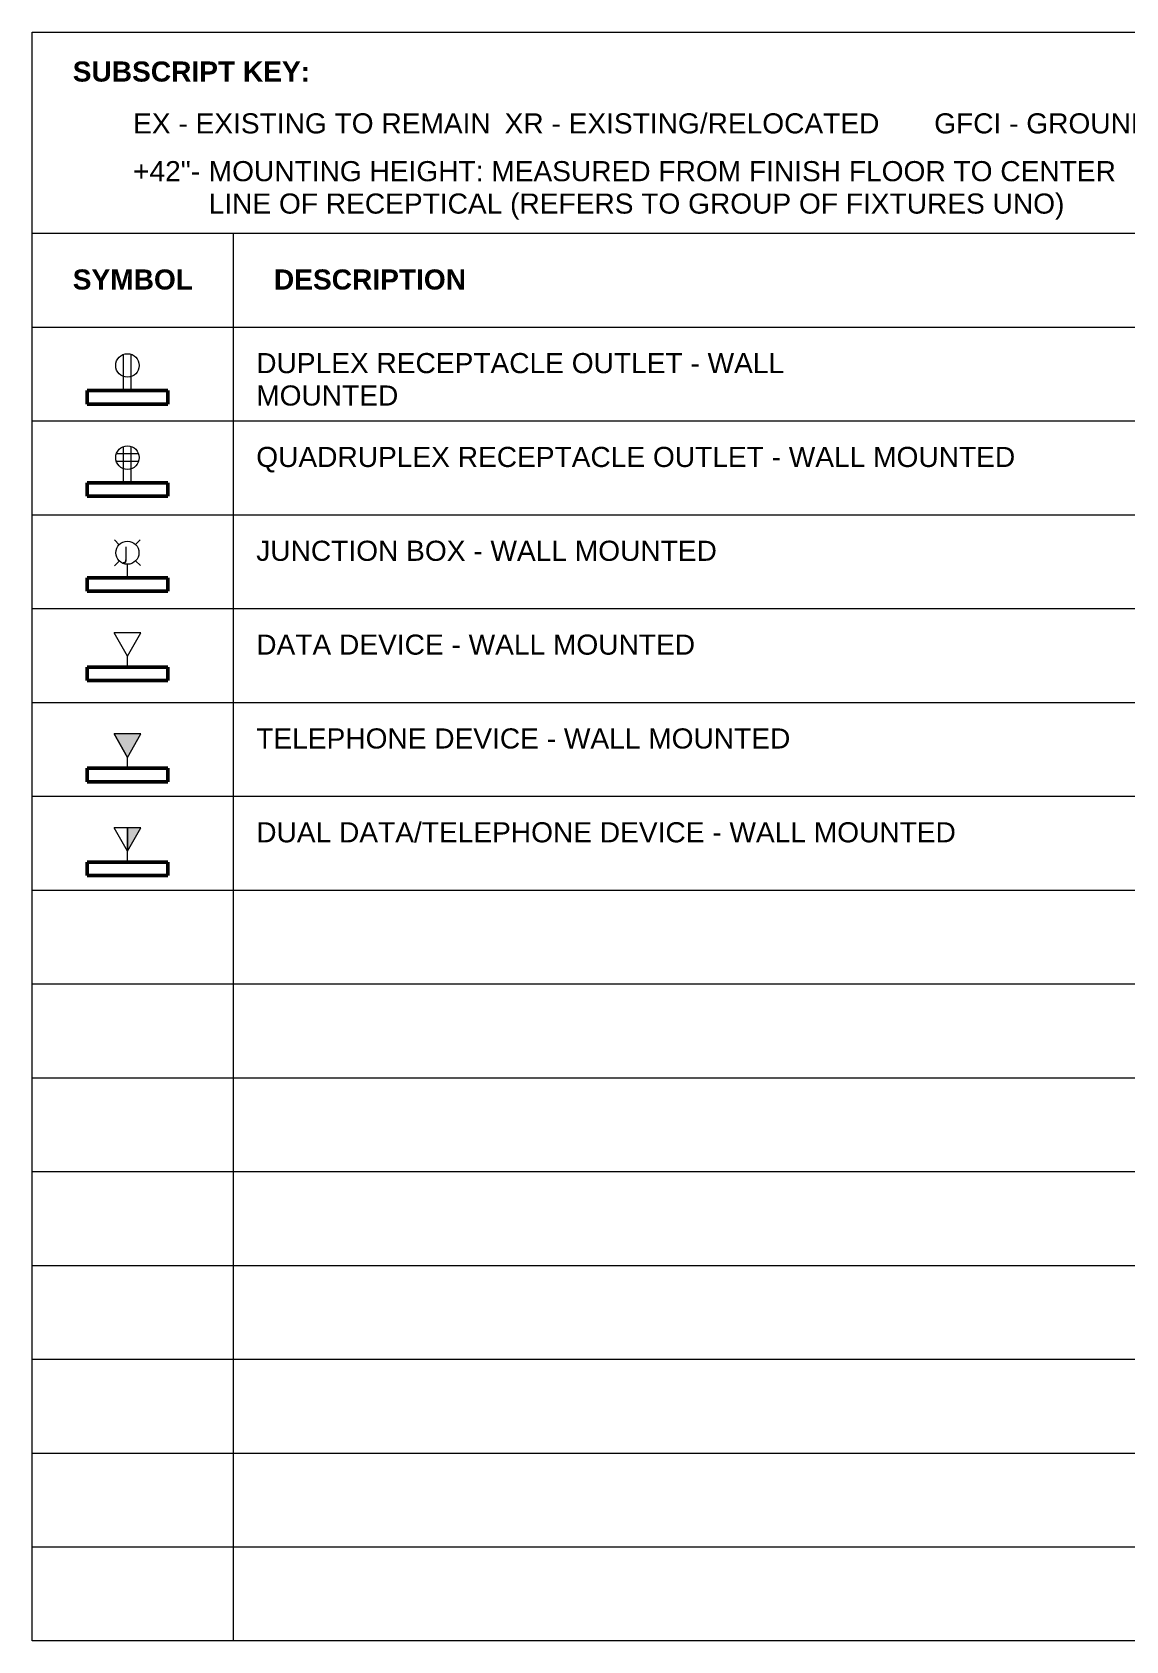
# Model space of a CAD drawing. Header units: inches. Extents: x 1 to 3921, y -2183 to 193.
# Drawn here: x 1 to 491, y -527 to 193 of the extents above; entities that cross this region are included whole.
import ezdxf

# ---------------------------------------------------------------- set-up
doc = ezdxf.new("R2010")
doc.units = ezdxf.units.IN
doc.header["$MEASUREMENT"] = 0
for name, color, linetype, lineweight in [('A-ANNO-NOTE', 131, 'Continuous', 20), ('A-DETL-THIN', 151, 'Continuous', 9), ('A-WALL', 113, 'Continuous', 50), ('G-ANNO-TEXT', 231, 'Continuous', 9)]:
    doc.layers.add(name, color=color, linetype=linetype, lineweight=lineweight)
doc.styles.add('Arial_7', font='arial.ttf', dxfattribs={"height": 9})
doc.styles.add('Arial_B', font='arialbd.ttf', dxfattribs={"height": 9})
doc.styles.add('Tahoma', font='tahoma.ttf', dxfattribs={"height": 6})

# ---------------------------------------------------------------- blocks, each defined once
blk = doc.blocks.new('Family - ___-132026-_A1006 - Tel_Data_Elec Legend')
at = {"layer": 'A-ANNO-NOTE'}
for p, q in [((42.34, 32.83), (42.34, 49.03)), ((45.82, 32.83), (45.82, 49.03))]:
    blk.add_line(p, q, dxfattribs=at)
blk.add_circle((44.08, 44.08), 5.25, dxfattribs=at)
at = {"layer": 'A-WALL'}
for p, q in [((62.09, 32.83), (26.09, 32.83)), ((26.09, 32.83), (26.09, 26.83)), ((62.09, 26.83), (62.09, 32.83)), ((26.09, 26.83), (62.09, 26.83))]:
    blk.add_line(p, q, dxfattribs=at)
blk = doc.blocks.new('Family - ___-132060-_A1006 - Tel_Data_Elec Legend')
at = {"layer": 'A-ANNO-NOTE'}
for p, q in [((40.4, -36.13), (38.28, -34.01)), ((47.7, -36.07), (49.82, -33.94)), ((40.47, -43.42), (38.34, -45.55)), ((44.08, -50.99), (44.08, -44.9)), ((47.76, -43.36), (49.89, -45.48))]:
    blk.add_line(p, q, dxfattribs=at)
blk.add_circle((44.08, -39.75), 5.16, dxfattribs=at)
at = {"layer": 'A-WALL'}
for p, q in [((62.09, -50.99), (26.09, -50.99)), ((26.09, -50.99), (26.09, -56.99)), ((26.09, -56.99), (62.09, -56.99)), ((62.09, -56.99), (62.09, -50.99))]:
    blk.add_line(p, q, dxfattribs=at)
at = {"layer": 'A-ANNO-NOTE', "lineweight": 9, "insert": (42.39, -36.98), "char_height": 6, "width": 3.939, "attachment_point": 1, "style": 'Tahoma'}
blk.add_mtext('J', dxfattribs=at)
blk = doc.blocks.new('Family - ___-132090-_A1006 - Tel_Data_Elec Legend')
at = {"layer": 'A-ANNO-NOTE'}
for p, q in [((42.34, -8.41), (42.34, 7.79)), ((45.82, -8.41), (45.82, 7.79)), ((49.03, 4.58), (39.13, 4.58)), ((49.03, 1.1), (39.13, 1.1))]:
    blk.add_line(p, q, dxfattribs=at)
blk.add_circle((44.08, 2.84), 5.25, dxfattribs=at)
at = {"layer": 'A-WALL'}
for p, q in [((62.09, -8.41), (26.09, -8.41)), ((26.09, -8.41), (26.09, -14.41)), ((62.09, -14.41), (62.09, -8.41)), ((26.09, -14.41), (62.09, -14.41))]:
    blk.add_line(p, q, dxfattribs=at)
blk = doc.blocks.new('Family - ___-132120-_A1006 - Tel_Data_Elec Legend')
at = {"layer": 'A-ANNO-NOTE', "lineweight": 9}
blk.add_hatch(color=256, dxfattribs=at).paths.add_polyline_path([(44.08, -131.31), (50.08, -120.85), (38.08, -120.85)], flags=0)
at = {"layer": 'A-ANNO-NOTE'}
for p, q in [((38.08, -120.85), (44.08, -131.31)), ((50.08, -120.85), (38.08, -120.85)), ((44.08, -131.31), (38.08, -120.85)), ((50.08, -120.85), (38.08, -120.85)), ((44.08, -131.31), (50.08, -120.85)), ((44.08, -131.31), (50.08, -120.85)), ((44.08, -136.23), (44.08, -131.31))]:
    blk.add_line(p, q, dxfattribs=at)
at = {"layer": 'A-WALL'}
for p, q in [((62.09, -136.23), (26.09, -136.23)), ((26.09, -136.23), (26.09, -142.23)), ((62.09, -142.23), (62.09, -136.23)), ((26.09, -142.23), (62.09, -142.23))]:
    blk.add_line(p, q, dxfattribs=at)
blk = doc.blocks.new('Family - ___-132150-_A1006 - Tel_Data_Elec Legend')
at = {"layer": 'A-ANNO-NOTE'}
for p, q in [((44.08, -86.06), (38.08, -75.6)), ((50.08, -75.6), (38.08, -75.6)), ((44.08, -86.06), (50.08, -75.6)), ((44.08, -90.98), (44.08, -86.06))]:
    blk.add_line(p, q, dxfattribs=at)
at = {"layer": 'A-WALL'}
for p, q in [((62.09, -90.98), (26.09, -90.98)), ((26.09, -90.98), (26.09, -96.98)), ((62.09, -96.98), (62.09, -90.98)), ((26.09, -96.98), (62.09, -96.98))]:
    blk.add_line(p, q, dxfattribs=at)
blk = doc.blocks.new('Family - ___-132180-_A1006 - Tel_Data_Elec Legend')
at = {"layer": 'A-ANNO-NOTE', "lineweight": 9}
blk.add_hatch(color=256, dxfattribs=at).paths.add_polyline_path([(44.09, -173.3), (50.09, -162.84), (44.09, -162.84)], flags=0)
at = {"layer": 'A-ANNO-NOTE'}
for p, q in [((44.09, -173.3), (38.09, -162.84)), ((50.09, -162.84), (38.09, -162.84)), ((50.09, -162.84), (44.09, -162.84)), ((44.09, -162.84), (44.09, -173.3)), ((44.09, -173.3), (50.09, -162.84)), ((44.09, -178.22), (44.09, -162.84)), ((44.09, -173.3), (50.09, -162.84))]:
    blk.add_line(p, q, dxfattribs=at)
at = {"layer": 'A-WALL'}
for p, q in [((62.09, -178.22), (26.09, -178.22)), ((26.09, -178.22), (26.09, -184.22)), ((62.09, -184.22), (62.09, -178.22)), ((26.09, -184.22), (62.09, -184.22))]:
    blk.add_line(p, q, dxfattribs=at)

msp = doc.modelspace()

# ---------------------------------------------------------------- linework, layer by layer
at = {"layer": 'A-DETL-THIN'}
for p, q in [((1.48, 193.26), (728.97, 193.26)), ((1.48, -526.74), (1.48, 193.26)), ((1.48, 103.26), (728.97, 103.26)), ((91.48, -526.74), (91.48, 103.26)), ((1.48, 61.26), (728.97, 61.26)), ((1.48, 19.26), (728.97, 19.26)), ((1.48, -22.74), (728.97, -22.74)), ((1.48, -64.74), (728.97, -64.74)), ((1.48, -106.74), (728.97, -106.74)), ((1.48, -148.74), (728.97, -148.74)), ((1.48, -190.74), (728.97, -190.74)), ((1.48, -232.74), (728.97, -232.74)), ((1.48, -274.74), (728.97, -274.74)), ((1.48, -316.74), (728.97, -316.74)), ((1.48, -358.74), (728.97, -358.74)), ((1.48, -400.74), (728.97, -400.74)), ((1.48, -442.74), (728.97, -442.74)), ((1.48, -484.74), (728.97, -484.74)), ((1.48, -484.74), (728.97, -484.74)), ((728.97, -526.74), (1.48, -526.74))]:
    msp.add_line(p, q, dxfattribs=at)

# ---------------------------------------------------------------- block references
at = {"lineweight": 13}
for name in ['Family - ___-132026-_A1006 - Tel_Data_Elec Legend', 'Family - ___-132090-_A1006 - Tel_Data_Elec Legend', 'Family - ___-132060-_A1006 - Tel_Data_Elec Legend', 'Family - ___-132150-_A1006 - Tel_Data_Elec Legend', 'Family - ___-132120-_A1006 - Tel_Data_Elec Legend', 'Family - ___-132180-_A1006 - Tel_Data_Elec Legend']:
    msp.add_blockref(name, (0, 0), dxfattribs=at)

# ---------------------------------------------------------------- texts
at = {"layer": 'G-ANNO-TEXT', "color": 7, "char_height": 9, "attachment_point": 1}
for s, insert, width, style in [('SUBSCRIPT KEY:', (19.61, 180.14), 130.29, 'Arial_B'), ('EX - EXISTING TO REMAIN', (46.61, 156.94), 195.132, 'Arial_7'), ('XR - EXISTING/RELOCATED', (212.79, 156.94), 204.828, 'Arial_7'), ('GFCI - GROUND FAULT CIRCUIT INTERRUPTER', (404.95, 156.94), 352.692, 'Arial_7'), ('+42"-', (46.61, 135.55), 36.663, 'Arial_7'), ('MOUNTING HEIGHT: MEASURED FROM FINISH FLOOR TO CENTER ', (80.43, 135.55), 502.677, 'Arial_7'), ('LINE OF RECEPTICAL (REFERS TO GROUP OF FIXTURES UNO)', (80.43, 121.05), 469.347, 'Arial_7'), ('SYMBOL', (19.61, 87.06), 66.054, 'Arial_B'), ('DESCRIPTION', (109.61, 87.06), 105.444, 'Arial_B'), ('DUPLEX RECEPTACLE OUTLET - WALL ', (101.7, 49.64), 294.213, 'Arial_7'), ('MOUNTED', (101.7, 35.14), 78.477, 'Arial_7'), ('QUADRUPLEX RECEPTACLE OUTLET - WALL MOUNTED', (101.7, 7.64), 417.534, 'Arial_7'), ('JUNCTION BOX - WALL MOUNTED', (101.7, -34.36), 253.611, 'Arial_7'), ('DATA DEVICE - WALL MOUNTED', (101.7, -76.36), 241.491, 'Arial_7'), ('TELEPHONE DEVICE - WALL MOUNTED', (101.7, -118.36), 293.91, 'Arial_7'), ('DUAL DATA/TELEPHONE DEVICE - WALL MOUNTED', (101.7, -160.36), 384.81, 'Arial_7')]:
    msp.add_mtext(s, dxfattribs=dict(at, insert=insert, width=width, style=style))

doc.saveas('drawing.dxf')
